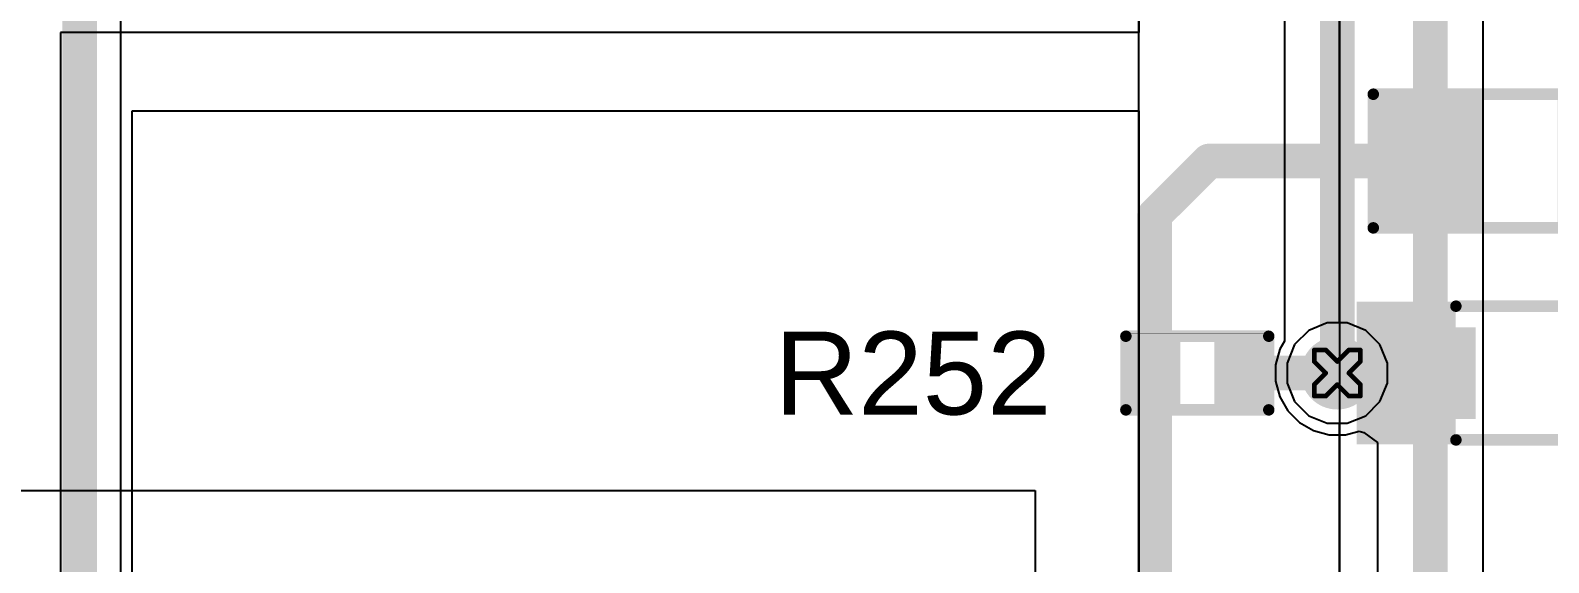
# Model space of a CAD drawing. Header units: inches. Extents: x 0 to 5379, y 0 to 5429.
# Drawn here: x 164.92 to 181.66, y 45.62 to 51.48 of the extents above; entities that cross this region are included whole.
import ezdxf

# ---------------------------------------------------------------- set-up
doc = ezdxf.new("R2010")
doc.units = ezdxf.units.IN
for name, color, linetype in [('Bottom Layer', 5, 'Continuous'), ('Bottom Solder', 6, 'Continuous'), ('Drill Drawing', 1, 'Continuous'), ('GND01', 16, 'Continuous'), ('GND02', 76, 'Continuous'), ('PWR', 156, 'Continuous'), ('SIG 01', 90, 'Continuous'), ('Top Layer', 1, 'Continuous'), ('Top Overlay', 2, 'Continuous'), ('Top Paste', 8, 'Continuous'), ('Top Solder', 216, 'Continuous'), ('Via Holes', 16, 'Continuous')]:
    doc.layers.add(name, color=color, linetype=linetype)
doc.styles.add('Arial', font='', dxfattribs={"height": 0.2})
doc.styles.get('Arial').set_extended_font_data('Arial')

# ---------------------------------------------------------------- blocks, each defined once
blk = doc.blocks.new('R___0402_518')
at = {"layer": 'Top Layer'}
for points in [[(-0.699, -0.318), (-0.699, 0.318), (-0.241, 0.318), (-0.241, -0.318)], [(0.241, -0.318), (0.241, 0.318), (0.699, 0.318), (0.699, -0.318)]]:
    blk.add_hatch(color=1, dxfattribs=at).paths.add_polyline_path(points)
at = {"layer": 'Top Paste'}
for points in [[(-0.699, -0.318), (-0.699, 0.318), (-0.241, 0.318), (-0.241, -0.318)], [(0.241, -0.318), (0.241, 0.318), (0.699, 0.318), (0.699, -0.318)]]:
    blk.add_hatch(color=8, dxfattribs=at).paths.add_polyline_path(points)
at = {"layer": 'Top Solder'}
for points in [[(-0.754, -0.373), (-0.754, 0.373), (-0.186, 0.373), (-0.186, -0.373)], [(0.186, -0.373), (0.186, 0.373), (0.754, 0.373), (0.754, -0.373)]]:
    blk.add_hatch(color=216, dxfattribs=at).paths.add_polyline_path(points)
at = {"layer": 'Top Overlay'}
for points in [[(0.787, 0.406, 0.127, 0.127, 0), (-0.787, 0.406, 0.127, 0.127, 0)], [(-0.787, 0.406, 0.127, 0.127, 0), (-0.787, -0.406, 0.127, 0.127, 0)], [(0.787, 0.406, 0.127, 0.127, 0), (0.787, -0.406, 0.127, 0.127, 0)], [(0.787, -0.406, 0.127, 0.127, 0), (-0.787, -0.406, 0.127, 0.127, 0)], [(0.813, -0.432, 0.00323, 0.00323, 0), (-0.813, -0.432, 0.00323, 0.00323, 0)]]:
    blk.add_lwpolyline(points, format="xyseb", dxfattribs=at)
for points in [[(-0.819, 0.406, 0.0635, 0.0635, 1), (-0.756, 0.406, 0.0635, 0.0635, 1)], [(-0.819, 0.406, 0.0635, 0.0635, 1), (-0.756, 0.406, 0.0635, 0.0635, 1)], [(0.756, 0.406, 0.0635, 0.0635, 1), (0.819, 0.406, 0.0635, 0.0635, 1)], [(0.756, 0.406, 0.0635, 0.0635, 1), (0.819, 0.406, 0.0635, 0.0635, 1)], [(-0.819, -0.406, 0.0635, 0.0635, 1), (-0.756, -0.406, 0.0635, 0.0635, 1)], [(-0.819, -0.406, 0.0635, 0.0635, 1), (-0.756, -0.406, 0.0635, 0.0635, 1)], [(-0.814, -0.432, 0.00161, 0.00161, 1), (-0.812, -0.432, 0.00161, 0.00161, 1)], [(0.756, -0.406, 0.0635, 0.0635, 1), (0.819, -0.406, 0.0635, 0.0635, 1)], [(0.756, -0.406, 0.0635, 0.0635, 1), (0.819, -0.406, 0.0635, 0.0635, 1)], [(0.812, -0.432, 0.00161, 0.00161, 1), (0.814, -0.432, 0.00161, 0.00161, 1)]]:
    blk.add_lwpolyline(points, format="xyseb", close=True, dxfattribs=at)
blk = doc.blocks.new('R___0805_521')
at = {"layer": 'Top Layer'}
for points in [[(-1.524, 0.635), (-0.508, 0.635), (-0.508, -0.635), (-1.524, -0.635)], [(0.508, 0.635), (1.524, 0.635), (1.524, -0.635), (0.508, -0.635)]]:
    blk.add_hatch(color=1, dxfattribs=at).paths.add_polyline_path(points)
at = {"layer": 'Top Paste'}
for points in [[(-1.524, 0.635), (-0.508, 0.635), (-0.508, -0.635), (-1.524, -0.635)], [(0.508, 0.635), (1.524, 0.635), (1.524, -0.635), (0.508, -0.635)]]:
    blk.add_hatch(color=8, dxfattribs=at).paths.add_polyline_path(points)
at = {"layer": 'Top Solder'}
for points in [[(-1.6256, 0.7366), (-0.4064, 0.7366), (-0.4064, -0.7366), (-1.6256, -0.7366)], [(0.4064, 0.7366), (1.6256, 0.7366), (1.6256, -0.7366), (0.4064, -0.7366)]]:
    blk.add_hatch(color=216, dxfattribs=at).paths.add_polyline_path(points)
at = {"layer": 'Top Overlay'}
for points in [[(1.6256, 0.7366, 0.127, 0.127, 0), (-1.6256, 0.7366, 0.127, 0.127, 0)], [(-1.6256, 0.7366, 0.127, 0.127, 0), (-1.6256, -0.7366, 0.127, 0.127, 0)], [(1.6256, 0.7366, 0.127, 0.127, 0), (1.6256, -0.7366, 0.127, 0.127, 0)], [(1.6256, -0.7366, 0.127, 0.127, 0), (-1.6256, -0.7366, 0.127, 0.127, 0)]]:
    blk.add_lwpolyline(points, format="xyseb", dxfattribs=at)
for points in [[(-1.65735, 0.7366, 0.0635, 0.0635, 1), (-1.59385, 0.7366, 0.0635, 0.0635, 1)], [(-1.65735, 0.7366, 0.0635, 0.0635, 1), (-1.59385, 0.7366, 0.0635, 0.0635, 1)], [(1.59385, 0.7366, 0.0635, 0.0635, 1), (1.65735, 0.7366, 0.0635, 0.0635, 1)], [(1.59385, 0.7366, 0.0635, 0.0635, 1), (1.65735, 0.7366, 0.0635, 0.0635, 1)], [(-1.65735, -0.7366, 0.0635, 0.0635, 1), (-1.59385, -0.7366, 0.0635, 0.0635, 1)], [(-1.65735, -0.7366, 0.0635, 0.0635, 1), (-1.59385, -0.7366, 0.0635, 0.0635, 1)], [(1.59385, -0.7366, 0.0635, 0.0635, 1), (1.65735, -0.7366, 0.0635, 0.0635, 1)], [(1.59385, -0.7366, 0.0635, 0.0635, 1), (1.65735, -0.7366, 0.0635, 0.0635, 1)]]:
    blk.add_lwpolyline(points, format="xyseb", close=True, dxfattribs=at)
blk = doc.blocks.new('SOD_323_887')
at = {"layer": 'Top Layer'}
for points in [[(-0.75, -0.45), (-1.55, -0.45), (-1.55, 0.45), (-0.75, 0.45)], [(1.55, -0.45), (0.75, -0.45), (0.75, 0.45), (1.55, 0.45)]]:
    blk.add_hatch(color=1, dxfattribs=at).paths.add_polyline_path(points)
at = {"layer": 'Top Overlay'}
for points in [[(-2.009, 0.483), (-0.916, 0.483), (-0.916, 0.788), (-2.009, 0.788)], [(-2.009, -0.508), (-1.577, -0.508), (-1.577, 0.508), (-2.009, 0.508)], [(-2.009, -0.787), (-0.916, -0.787), (-0.916, -0.482), (-2.009, -0.482)]]:
    blk.add_hatch(color=2, dxfattribs=at).paths.add_polyline_path(points)
at = {"layer": 'Top Paste'}
for points in [[(-0.75, -0.45), (-1.55, -0.45), (-1.55, 0.45), (-0.75, 0.45)], [(1.55, -0.45), (0.75, -0.45), (0.75, 0.45), (1.55, 0.45)]]:
    blk.add_hatch(color=8, dxfattribs=at).paths.add_polyline_path(points)
at = {"layer": 'Top Solder'}
for points in [[(-0.695, -0.505), (-1.605, -0.505), (-1.605, 0.505), (-0.695, 0.505)], [(1.605, -0.505), (0.695, -0.505), (0.695, 0.505), (1.605, 0.505)]]:
    blk.add_hatch(color=216, dxfattribs=at).paths.add_polyline_path(points)
at = {"layer": 'Top Overlay'}
for points in [[(-0.914, 0.737, 0.127, 0.127, 0), (0.94, 0.737, 0.127, 0.127, 0)], [(0.94, 0.559, 0.127, 0.127, 0), (0.94, 0.737, 0.127, 0.127, 0)], [(0.94, -0.737, 0.127, 0.127, 0), (0.94, -0.559, 0.127, 0.127, 0)], [(-0.914, -0.737, 0.127, 0.127, 0), (0.94, -0.737, 0.127, 0.127, 0)]]:
    blk.add_lwpolyline(points, format="xyseb", dxfattribs=at)
for points in [[(-0.946, 0.737, 0.0635, 0.0635, 1), (-0.883, 0.737, 0.0635, 0.0635, 1)], [(0.908, 0.737, 0.0635, 0.0635, 1), (0.972, 0.737, 0.0635, 0.0635, 1)], [(0.908, 0.737, 0.0635, 0.0635, 1), (0.972, 0.737, 0.0635, 0.0635, 1)], [(0.908, 0.559, 0.0635, 0.0635, 1), (0.972, 0.559, 0.0635, 0.0635, 1)], [(0.908, -0.559, 0.0635, 0.0635, 1), (0.972, -0.559, 0.0635, 0.0635, 1)], [(-0.946, -0.737, 0.0635, 0.0635, 1), (-0.883, -0.737, 0.0635, 0.0635, 1)], [(0.908, -0.737, 0.0635, 0.0635, 1), (0.972, -0.737, 0.0635, 0.0635, 1)], [(0.908, -0.737, 0.0635, 0.0635, 1), (0.972, -0.737, 0.0635, 0.0635, 1)]]:
    blk.add_lwpolyline(points, format="xyseb", close=True, dxfattribs=at)

msp = doc.modelspace()

# ---------------------------------------------------------------- hatches: boundary and pattern name
at = {"layer": 'Bottom Layer'}
h = msp.add_hatch(color=5, dxfattribs=at)
edge = h.paths.add_edge_path()
edge.add_arc((179.33, 47.705), 0.3, 0, 360)
at = {"layer": 'Bottom Solder'}
h = msp.add_hatch(color=6, dxfattribs=at)
edge = h.paths.add_edge_path()
edge.add_arc((179.33, 47.705), 0.402, 0, 360)
at = {"layer": 'GND01'}
h = msp.add_hatch(color=16, dxfattribs=at)
edge = h.paths.add_edge_path()
edge.add_arc((179.33, 47.705), 0.3, 0, 360)
at = {"layer": 'GND02'}
h = msp.add_hatch(color=76, dxfattribs=at)
edge = h.paths.add_edge_path()
edge.add_arc((179.33, 47.705), 0.3, 0, 360)
at = {"layer": 'PWR'}
h = msp.add_hatch(color=156, dxfattribs=at)
edge = h.paths.add_edge_path()
edge.add_arc((179.33, 47.705), 0.3, 0, 360)
at = {"layer": 'SIG 01'}
h = msp.add_hatch(color=90, dxfattribs=at)
edge = h.paths.add_edge_path()
edge.add_arc((179.33, 47.705), 0.3, 0, 360)
at = {"layer": 'Top Layer'}
h = msp.add_hatch(color=1, dxfattribs=at)
edge = h.paths.add_edge_path()
edge.add_arc((179.33, 47.705), 0.3, 0, 360)
at = {"layer": 'Top Solder'}
h = msp.add_hatch(color=216, dxfattribs=at)
edge = h.paths.add_edge_path()
edge.add_arc((179.33, 47.705), 0.402, 0, 360)
at = {"layer": 'Via Holes'}
h = msp.add_hatch(color=7, dxfattribs=at)
edge = h.paths.add_edge_path()
edge.add_arc((179.33, 47.705), 0.15, 0, 360)

# ---------------------------------------------------------------- linework, layer by layer
at = {"layer": 'Bottom Layer'}
for p, q in [((177.144, 0.388), (177.144, 62.456)), ((177.144, 62.456), (177.144, 51.46)), ((179.354, 61.694), (179.354, 0.388)), ((179.354, 48.259), (179.354, 61.694)), ((177.144, 51.46), (165.257, 51.46)), ((165.257, 51.46), (165.257, 6.807)), ((166.044, 7.239), (166.044, 50.597)), ((166.044, 50.597), (177.144, 50.597)), ((177.144, 50.597), (177.144, 10.492)), ((179.44, 48.259), (179.354, 48.259)), ((179.644, 48.174), (179.44, 48.259)), ((179.8, 48.019), (179.644, 48.174)), ((179.884, 47.815), (179.8, 48.019)), ((179.884, 47.595), (179.884, 47.815)), ((179.8, 47.391), (179.884, 47.595)), ((179.644, 47.235), (179.8, 47.391)), ((179.44, 47.151), (179.644, 47.235)), ((179.354, 31.161), (179.354, 47.151)), ((179.354, 47.151), (179.44, 47.151))]:
    msp.add_line(p, q, dxfattribs=at)
at = {"layer": 'Drill Drawing'}
for points in [[(179.076, 47.832, 0.0508, 0.0508, 0), (179.076, 47.959, 0.0508, 0.0508, 0)], [(179.076, 47.959, 0.0508, 0.0508, 0), (179.203, 47.959, 0.0508, 0.0508, 0)], [(179.203, 47.959, 0.0508, 0.0508, 0), (179.33, 47.832, 0.0508, 0.0508, 0)], [(179.33, 47.832, 0.0508, 0.0508, 0), (179.457, 47.959, 0.0508, 0.0508, 0)], [(179.457, 47.959, 0.0508, 0.0508, 0), (179.584, 47.959, 0.0508, 0.0508, 0)], [(179.584, 47.832, 0.0508, 0.0508, 0), (179.584, 47.959, 0.0508, 0.0508, 0)], [(179.076, 47.832, 0.0508, 0.0508, 0), (179.203, 47.705, 0.0508, 0.0508, 0)], [(179.076, 47.578, 0.0508, 0.0508, 0), (179.203, 47.705, 0.0508, 0.0508, 0)], [(179.457, 47.705, 0.0508, 0.0508, 0), (179.584, 47.832, 0.0508, 0.0508, 0)], [(179.457, 47.705, 0.0508, 0.0508, 0), (179.584, 47.578, 0.0508, 0.0508, 0)], [(179.076, 47.451, 0.0508, 0.0508, 0), (179.076, 47.578, 0.0508, 0.0508, 0)], [(179.203, 47.451, 0.0508, 0.0508, 0), (179.33, 47.578, 0.0508, 0.0508, 0)], [(179.33, 47.578, 0.0508, 0.0508, 0), (179.457, 47.451, 0.0508, 0.0508, 0)], [(179.584, 47.451, 0.0508, 0.0508, 0), (179.584, 47.578, 0.0508, 0.0508, 0)], [(179.076, 47.451, 0.0508, 0.0508, 0), (179.203, 47.451, 0.0508, 0.0508, 0)], [(179.457, 47.451, 0.0508, 0.0508, 0), (179.584, 47.451, 0.0508, 0.0508, 0)]]:
    msp.add_lwpolyline(points, format="xyseb", dxfattribs=at)
for points in [[(179.063, 47.959, 0.0254, 0.0254, 1), (179.089, 47.959, 0.0254, 0.0254, 1)], [(179.063, 47.959, 0.0254, 0.0254, 1), (179.089, 47.959, 0.0254, 0.0254, 1)], [(179.19, 47.959, 0.0254, 0.0254, 1), (179.216, 47.959, 0.0254, 0.0254, 1)], [(179.19, 47.959, 0.0254, 0.0254, 1), (179.216, 47.959, 0.0254, 0.0254, 1)], [(179.444, 47.959, 0.0254, 0.0254, 1), (179.47, 47.959, 0.0254, 0.0254, 1)], [(179.444, 47.959, 0.0254, 0.0254, 1), (179.47, 47.959, 0.0254, 0.0254, 1)], [(179.571, 47.959, 0.0254, 0.0254, 1), (179.597, 47.959, 0.0254, 0.0254, 1)], [(179.571, 47.959, 0.0254, 0.0254, 1), (179.597, 47.959, 0.0254, 0.0254, 1)], [(179.063, 47.832, 0.0254, 0.0254, 1), (179.089, 47.832, 0.0254, 0.0254, 1)], [(179.063, 47.832, 0.0254, 0.0254, 1), (179.089, 47.832, 0.0254, 0.0254, 1)], [(179.19, 47.705, 0.0254, 0.0254, 1), (179.216, 47.705, 0.0254, 0.0254, 1)], [(179.19, 47.705, 0.0254, 0.0254, 1), (179.216, 47.705, 0.0254, 0.0254, 1)], [(179.317, 47.832, 0.0254, 0.0254, 1), (179.343, 47.832, 0.0254, 0.0254, 1)], [(179.317, 47.832, 0.0254, 0.0254, 1), (179.343, 47.832, 0.0254, 0.0254, 1)], [(179.444, 47.705, 0.0254, 0.0254, 1), (179.47, 47.705, 0.0254, 0.0254, 1)], [(179.444, 47.705, 0.0254, 0.0254, 1), (179.47, 47.705, 0.0254, 0.0254, 1)], [(179.571, 47.832, 0.0254, 0.0254, 1), (179.597, 47.832, 0.0254, 0.0254, 1)], [(179.571, 47.832, 0.0254, 0.0254, 1), (179.597, 47.832, 0.0254, 0.0254, 1)], [(179.063, 47.578, 0.0254, 0.0254, 1), (179.089, 47.578, 0.0254, 0.0254, 1)], [(179.063, 47.578, 0.0254, 0.0254, 1), (179.089, 47.578, 0.0254, 0.0254, 1)], [(179.317, 47.578, 0.0254, 0.0254, 1), (179.343, 47.578, 0.0254, 0.0254, 1)], [(179.317, 47.578, 0.0254, 0.0254, 1), (179.343, 47.578, 0.0254, 0.0254, 1)], [(179.571, 47.578, 0.0254, 0.0254, 1), (179.597, 47.578, 0.0254, 0.0254, 1)], [(179.571, 47.578, 0.0254, 0.0254, 1), (179.597, 47.578, 0.0254, 0.0254, 1)], [(179.063, 47.451, 0.0254, 0.0254, 1), (179.089, 47.451, 0.0254, 0.0254, 1)], [(179.063, 47.451, 0.0254, 0.0254, 1), (179.089, 47.451, 0.0254, 0.0254, 1)], [(179.19, 47.451, 0.0254, 0.0254, 1), (179.216, 47.451, 0.0254, 0.0254, 1)], [(179.19, 47.451, 0.0254, 0.0254, 1), (179.216, 47.451, 0.0254, 0.0254, 1)], [(179.444, 47.451, 0.0254, 0.0254, 1), (179.47, 47.451, 0.0254, 0.0254, 1)], [(179.444, 47.451, 0.0254, 0.0254, 1), (179.47, 47.451, 0.0254, 0.0254, 1)], [(179.571, 47.451, 0.0254, 0.0254, 1), (179.597, 47.451, 0.0254, 0.0254, 1)], [(179.571, 47.451, 0.0254, 0.0254, 1), (179.597, 47.451, 0.0254, 0.0254, 1)]]:
    msp.add_lwpolyline(points, format="xyseb", close=True, dxfattribs=at)
at = {"layer": 'GND01'}
for p, q in [((179.22, 48.259), (179.016, 48.174)), ((179.44, 48.259), (179.22, 48.259)), ((179.644, 48.174), (179.44, 48.259)), ((179.016, 48.174), (178.86, 48.019)), ((179.8, 48.019), (179.644, 48.174)), ((178.86, 48.019), (178.776, 47.815)), ((179.884, 47.815), (179.8, 48.019)), ((178.776, 47.815), (178.776, 47.595)), ((179.884, 47.595), (179.884, 47.815)), ((178.776, 47.595), (178.86, 47.391)), ((179.8, 47.391), (179.884, 47.595)), ((178.86, 47.391), (179.016, 47.235)), ((179.644, 47.235), (179.8, 47.391)), ((179.016, 47.235), (179.22, 47.151)), ((179.44, 47.151), (179.644, 47.235)), ((179.22, 47.151), (179.44, 47.151))]:
    msp.add_line(p, q, dxfattribs=at)
at = {"layer": 'GND02'}
for p, q in [((179.22, 48.259), (179.016, 48.174)), ((179.44, 48.259), (179.22, 48.259)), ((179.644, 48.174), (179.44, 48.259)), ((179.016, 48.174), (178.86, 48.019)), ((179.8, 48.019), (179.644, 48.174)), ((178.86, 48.019), (178.776, 47.815)), ((179.884, 47.815), (179.8, 48.019)), ((178.776, 47.815), (178.776, 47.595)), ((179.884, 47.595), (179.884, 47.815)), ((178.776, 47.595), (178.86, 47.391)), ((179.8, 47.391), (179.884, 47.595)), ((178.86, 47.391), (179.016, 47.235)), ((179.644, 47.235), (179.8, 47.391)), ((179.016, 47.235), (179.22, 47.151)), ((179.44, 47.151), (179.644, 47.235)), ((179.22, 47.151), (179.44, 47.151))]:
    msp.add_line(p, q, dxfattribs=at)
at = {"layer": 'PWR'}
for p, q in [((165.921, 17.78), (165.921, 77.751)), ((179.22, 48.259), (179.016, 48.174)), ((179.44, 48.259), (179.22, 48.259)), ((179.644, 48.174), (179.44, 48.259)), ((179.016, 48.174), (178.86, 48.019)), ((179.8, 48.019), (179.644, 48.174)), ((178.86, 48.019), (178.776, 47.815)), ((179.884, 47.815), (179.8, 48.019)), ((178.776, 47.815), (178.776, 47.595)), ((179.884, 47.595), (179.884, 47.815)), ((178.776, 47.595), (178.86, 47.391)), ((179.8, 47.391), (179.884, 47.595)), ((178.86, 47.391), (179.016, 47.235)), ((179.644, 47.235), (179.8, 47.391)), ((179.016, 47.235), (179.22, 47.151)), ((179.44, 47.151), (179.644, 47.235)), ((179.22, 47.151), (179.44, 47.151))]:
    msp.add_line(p, q, dxfattribs=at)
msp.add_lwpolyline([(165.468, 17.593, 0.381, 0.381, 0), (165.468, 77.939, 0.381, 0.381, 0)], format="xyseb", dxfattribs=at)
at = {"layer": 'SIG 01'}
for p, q in [((178.747, 58.678), (178.747, 48.058)), ((180.939, 31.633), (180.939, 57.987)), ((178.747, 48.058), (178.695, 47.968)), ((178.695, 47.968), (178.649, 47.794)), ((178.649, 47.794), (178.649, 47.615)), ((178.649, 47.615), (178.695, 47.442)), ((178.695, 47.442), (178.785, 47.287)), ((178.785, 47.287), (178.912, 47.16)), ((178.912, 47.16), (179.067, 47.07)), ((179.067, 47.07), (179.24, 47.024)), ((179.42, 47.024), (179.57, 47.064)), ((179.57, 47.064), (179.623, 47.048)), ((179.623, 47.048), (179.773, 46.94)), ((179.24, 47.024), (179.42, 47.024)), ((179.773, 46.94), (179.773, 31.874))]:
    msp.add_line(p, q, dxfattribs=at)
for points in [[(179.33, 47.705, 0.381, 0.381, 0), (179.33, 58.678, 0.381, 0.381, 0)], [(180.356, 31.633, 0.381, 0.381, 0), (180.356, 58.228, 0.381, 0.381, 0)]]:
    msp.add_lwpolyline(points, format="xyseb", dxfattribs=at)
msp.add_lwpolyline([(179.235, 47.705, 0.191, 0.191, 1), (179.425, 47.705, 0.191, 0.191, 1)], format="xyseb", close=True, dxfattribs=at)
at = {"layer": 'Top Layer'}
for p, q in [((154.567, 46.409), (176.001, 46.409)), ((176.001, 46.409), (176.001, 40.56))]:
    msp.add_line(p, q, dxfattribs=at)
for points in [[(177.317, 49.445, 0.381, 0.381, 0), (177.914, 50.042, 0.381, 0.381, 0)], [(177.914, 50.042, 0.381, 0.381, 0), (180.336, 50.042, 0.381, 0.381, 0)], [(177.317, 47.705, 0.381, 0.381, 0), (177.317, 49.445, 0.381, 0.381, 0)], [(177.317, 43.107, 0.381, 0.381, 0), (177.317, 47.705, 0.381, 0.381, 0)], [(178.257, 47.705, 0.381, 0.381, 0), (179.33, 47.705, 0.381, 0.381, 0)], [(179.33, 47.705, 0.381, 0.381, 0), (180.402, 47.705, 0.381, 0.381, 0)]]:
    msp.add_lwpolyline(points, format="xyseb", dxfattribs=at)
for points in [[(177.819, 50.042, 0.191, 0.191, 1), (178.01, 50.042, 0.191, 0.191, 1)], [(177.819, 50.042, 0.191, 0.191, 1), (178.01, 50.042, 0.191, 0.191, 1)], [(180.24, 50.042, 0.191, 0.191, 1), (180.431, 50.042, 0.191, 0.191, 1)], [(177.222, 49.445, 0.191, 0.191, 1), (177.413, 49.445, 0.191, 0.191, 1)], [(177.222, 49.445, 0.191, 0.191, 1), (177.413, 49.445, 0.191, 0.191, 1)], [(177.222, 47.705, 0.191, 0.191, 1), (177.413, 47.705, 0.191, 0.191, 1)], [(177.222, 47.705, 0.191, 0.191, 1), (177.413, 47.705, 0.191, 0.191, 1)], [(178.162, 47.705, 0.191, 0.191, 1), (178.353, 47.705, 0.191, 0.191, 1)], [(179.235, 47.705, 0.191, 0.191, 1), (179.425, 47.705, 0.191, 0.191, 1)], [(179.235, 47.705, 0.191, 0.191, 1), (179.425, 47.705, 0.191, 0.191, 1)], [(180.307, 47.705, 0.191, 0.191, 1), (180.498, 47.705, 0.191, 0.191, 1)]]:
    msp.add_lwpolyline(points, format="xyseb", close=True, dxfattribs=at)

# ---------------------------------------------------------------- block references
at = {"rotation": 180}
for name, p in [('R___0805_521', (181.352, 50.042)), ('R___0402_518', (177.787, 47.705))]:
    msp.add_blockref(name, p, dxfattribs=at)
msp.add_blockref('SOD_323_887', (181.552, 47.705))

# ---------------------------------------------------------------- texts
at = {"layer": 'Top Overlay', "style": 'Arial'}
msp.add_text('R252', height=0.9144, dxfattribs=at).set_placement((173.127, 47.248))

doc.saveas('drawing.dxf')
